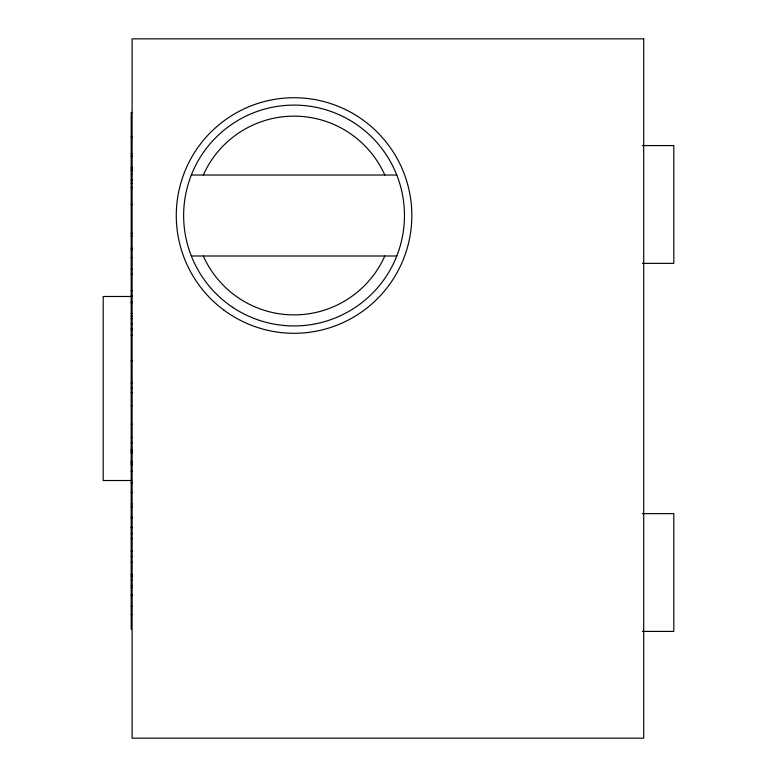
<?xml version="1.0" encoding="UTF-8"?>
<svg xmlns="http://www.w3.org/2000/svg" width="777" height="777" viewBox="0 0 777 777"><rect width="100%" height="100%" fill="white"/><g stroke="black" fill="none" stroke-linecap="round" stroke-linejoin="round"><path stroke-width="1.17" d="M132.109 112.461L131.187 112.461L131.187 629.156M131.187 137.063L132.109 137.063M642.424 145.581L673.814 145.581L673.814 263.364L642.424 263.364M131.187 153.496L132.109 153.496M131.187 155.983L132.109 155.983M131.187 167.308L132.109 167.308M131.187 168.512L132.109 168.512M131.187 169.784L132.109 169.784M131.187 170.823L132.109 170.823M131.187 174.495L132.109 174.495M191.327 175.029L396.775 175.029M131.187 179.497L132.109 179.497M131.187 180.478L132.109 180.478M131.187 183.168L132.109 183.168M131.187 187.636L132.109 187.636M131.187 204.555L132.109 204.555M131.187 233.382L132.109 233.382M131.187 236.004L132.109 236.004M131.187 248.184L132.109 248.184M131.187 249.805L132.109 249.805M191.327 256.002L396.775 256.002M131.187 257.605L132.109 257.605M131.187 269.095L132.109 269.095M131.187 274.096L132.109 274.096M131.187 290.647L132.109 290.647M131.187 295.891L132.109 295.891M131.187 296.416L132.109 296.416M131.682 296.484L103.186 296.484L103.186 480.516L131.682 480.516M131.187 302.136L132.109 302.136M131.187 302.709L132.109 302.709M131.187 313.617L132.109 313.617M131.187 316.229L132.109 316.229M131.187 318.735L132.109 318.735M131.187 323.737L132.109 323.737M131.187 328.418L132.109 328.418M131.187 330.04L132.109 330.04M131.187 335.227L132.109 335.227M131.187 361.014L132.109 361.014M131.187 382.944L132.109 382.944M131.187 388.16L132.109 388.16M131.187 392.647L132.109 392.647M131.187 405.672L132.109 405.672M131.187 424.174L132.109 424.174M131.187 437.402L132.109 437.402M131.187 442.861L132.109 442.861M131.187 449.796L132.109 449.796M131.187 450.068L132.109 450.068M131.187 451.165L132.109 451.165M131.187 452.097L132.109 452.097M131.187 453.088L132.109 453.088M131.187 461.557L132.109 461.557M131.187 461.878L132.109 461.878M131.187 462.82L132.109 462.82M131.187 463.801L132.109 463.801M131.187 464.879L132.109 464.879M131.187 471.221L132.109 471.221M131.187 482.935L132.109 482.935M131.187 492.55L132.109 492.55M131.187 503.884L132.109 503.884M131.187 506.963L132.109 506.963M642.424 513.636L673.814 513.636L673.814 631.419L642.424 631.419M131.187 517.181L132.109 517.181M131.187 518.492L132.109 518.492M131.187 527.292L132.109 527.292M131.187 527.68L132.109 527.68M131.187 533.624L132.109 533.624M131.187 538.772L132.109 538.772M131.187 551.097L132.109 551.097M131.187 556.458L132.109 556.458M131.187 562.198L132.109 562.198M131.187 574.514L132.109 574.514M131.187 574.902L132.109 574.902M131.187 576.825L132.109 576.825M131.187 579.875L132.109 579.875M131.187 585.615L132.109 585.625M131.187 587.548L132.109 587.548M131.187 594.638L132.109 594.638M131.187 595.842L132.109 595.842M131.187 606.322L132.109 606.322M131.187 614.539L132.109 614.539M384.809 256.002A99.378 99.378 0 0 1 203.302 256.002M203.302 175.029A99.378 99.378 0 0 1 384.809 175.029M643.706 38.85L132.109 38.85L132.109 738.15L643.706 738.15L643.706 38.85M224.116 310.276A117.774 117.774 0 0 0 411.091 228.7A117.774 117.774 0 0 0 246.95 107.566A117.774 117.774 0 0 0 224.116 310.276M232.964 307.498A110.421 110.421 0 0 0 404.254 222.416A110.421 110.421 0 0 0 244.93 116.628A110.421 110.421 0 0 0 232.964 307.498"/></g></svg>
